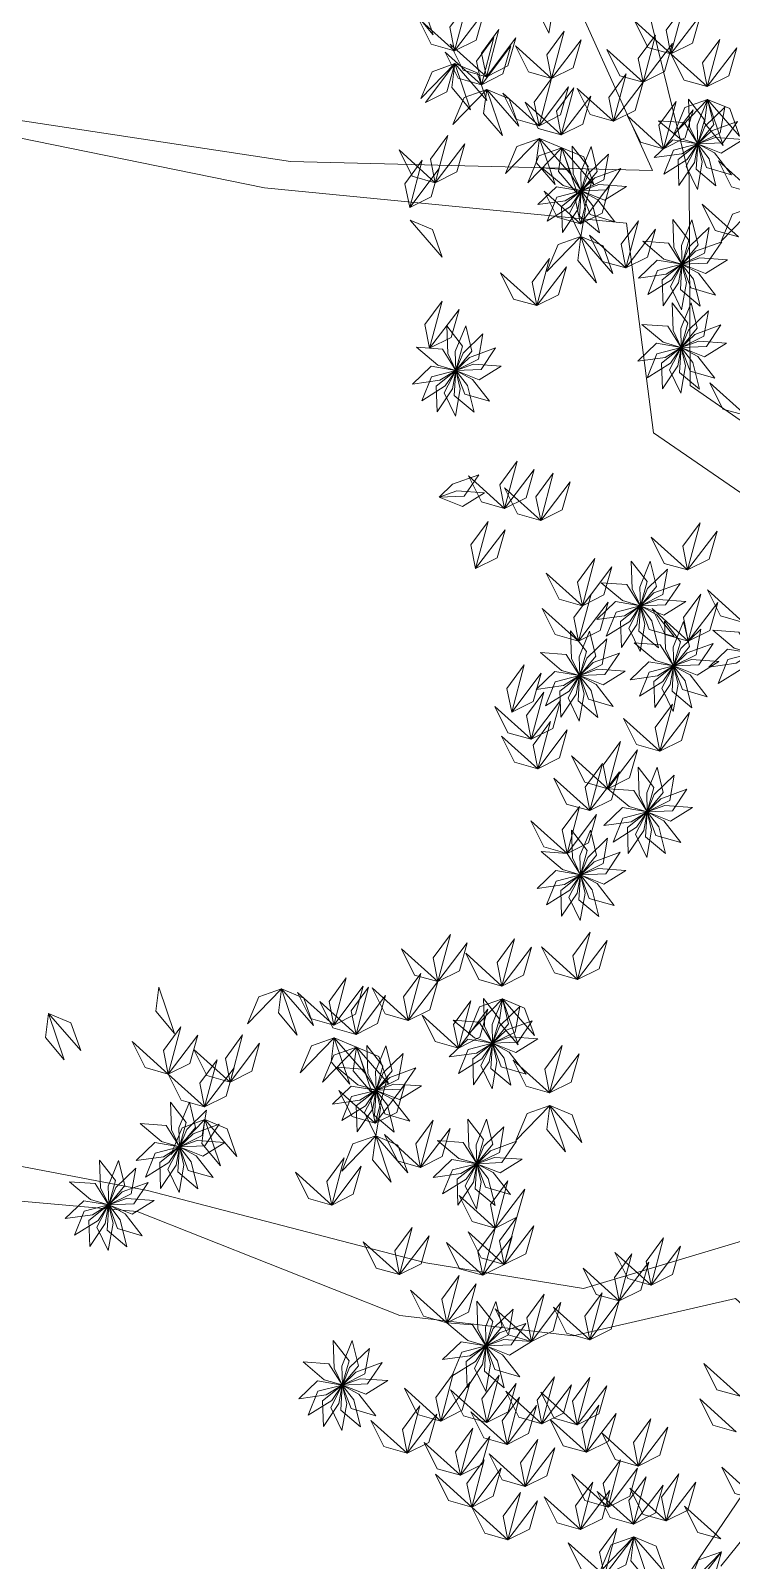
# Model space of a CAD drawing. Header units: inches. Extents: x 15 to 22798, y 21 to 21519.
# Drawn here: x 17568.1 to 17654.3, y 10963.6 to 11151.6 of the extents above; entities that cross this region are included whole.
import ezdxf

# ---------------------------------------------------------------- set-up
doc = ezdxf.new("R2010")
doc.units = ezdxf.units.IN
doc.header["$MEASUREMENT"] = 0
doc.layers.add('ARREDAMENTO', color=8, linetype='Continuous', lineweight=13)

msp = doc.modelspace()

# ---------------------------------------------------------------- linework, layer by layer
at = {"layer": 'ARREDAMENTO', "linetype": 'Continuous', "lineweight": 0}
for points in [[(17758.54, 11172.9), (17747.81, 11112.25), (17729.91, 11072.85), (17689.91, 11079.79), (17649.18, 11108), (17649.08, 11133.79), (17643.19, 11157.63)], [(17636.11, 11153.09), (17644.57, 11134.42), (17600.07, 11135.54), (17525.23, 11146.86), (17596.86, 11132.3), (17641.37, 11127.96), (17644.69, 11102.18), (17686.71, 11073.33), (17706.73, 11065.02), (17715.76, 11063.77), (17718.36, 11059.26), (17717.73, 11054.75), (17712.6, 11047.63), (17684.33, 11019.8), (17664.4, 11005.54), (17636.06, 10997.05), (17616.71, 11000.2), (17582.5, 11009.09), (17556.05, 11014.15)], [(17652.96, 10962.94), (17661.3, 10973.29), (17667.7, 10986.21), (17672.82, 10996.54), (17681.17, 11003.67), (17697.24, 11016.63), (17706.88, 11026.33), (17718.43, 11039.92), (17726.8, 11043.82), (17737.79, 11036.77), (17750.73, 11023.92), (17757.87, 11012.34), (17755.43, 10974.94), (17758.72, 10958.83)], [(17553.49, 11008.98), (17581.22, 11006.51), (17613.51, 10993.74), (17634.8, 10991.24), (17654.77, 10995.83), (17662.53, 10988.77), (17661.92, 10981.03), (17643.96, 10954.52)]]:
    msp.add_lwpolyline(points, dxfattribs=at)
at = {"layer": 'ARREDAMENTO', "lineweight": 0}
for points in [[(17615.68, 11156.79), (17615.29, 11153.85), (17617.6, 11151.11), (17615.68, 11156.79)], [(17631.81, 11151.29), (17632.4, 11154.65), (17631.85, 11156.89), (17630.42, 11154.15), (17631.81, 11151.29)], [(17620.22, 11149.13), (17619.63, 11152.04), (17621.76, 11154.93), (17620.22, 11149.13)], [(17646.83, 11148.75), (17646.24, 11151.66), (17648.37, 11154.55), (17646.83, 11148.75)], [(17620.22, 11149.13), (17617.36, 11149.94), (17615.77, 11153.15), (17620.22, 11149.13)], [(17620.22, 11149.13), (17622.87, 11150.45), (17623.85, 11153.91), (17620.22, 11149.13)], [(17646.83, 11148.75), (17643.97, 11149.56), (17642.38, 11152.77), (17646.83, 11148.75)], [(17646.83, 11148.75), (17649.48, 11150.07), (17650.46, 11153.53), (17646.83, 11148.75)], [(17623.53, 11144.97), (17622.94, 11147.87), (17625.07, 11150.76), (17623.53, 11144.97)], [(17624.14, 11145.95), (17623.55, 11148.86), (17625.68, 11151.75), (17624.14, 11145.95)], [(17624.14, 11145.95), (17626.79, 11147.28), (17627.77, 11150.73), (17624.14, 11145.95)], [(17632.15, 11145.73), (17631.56, 11148.64), (17633.69, 11151.53), (17632.15, 11145.73)], [(17643.39, 11145.27), (17642.8, 11148.18), (17644.93, 11151.07), (17643.39, 11145.27)], [(17623.53, 11144.97), (17620.67, 11145.77), (17619.07, 11148.98), (17623.53, 11144.97)], [(17624.14, 11145.95), (17621.28, 11146.76), (17619.68, 11149.97), (17624.14, 11145.95)], [(17623.53, 11144.97), (17626.18, 11146.29), (17627.16, 11149.74), (17623.53, 11144.97)], [(17632.15, 11145.73), (17629.3, 11146.54), (17627.7, 11149.75), (17632.15, 11145.73)], [(17632.15, 11145.73), (17634.8, 11147.05), (17635.78, 11150.5), (17632.15, 11145.73)], [(17643.39, 11145.27), (17640.54, 11146.08), (17638.94, 11149.29), (17643.39, 11145.27)], [(17643.39, 11145.27), (17646.04, 11146.59), (17647.02, 11150.05), (17643.39, 11145.27)], [(17651.28, 11144.73), (17650.69, 11147.64), (17652.82, 11150.53), (17651.28, 11144.73)], [(17651.28, 11144.73), (17653.93, 11146.05), (17654.91, 11149.51), (17651.28, 11144.73)], [(17620.27, 11147.56), (17617.48, 11146.57), (17616.1, 11143.26), (17620.27, 11147.56)], [(17616.64, 11142.79), (17619.29, 11144.11), (17620.27, 11147.56), (17616.64, 11142.79)], [(17620.27, 11147.56), (17619.88, 11144.63), (17622.2, 11141.88), (17620.27, 11147.56)], [(17620.27, 11147.56), (17623.01, 11146.42), (17624.21, 11143.04), (17620.27, 11147.56)], [(17651.28, 11144.73), (17648.43, 11145.54), (17646.83, 11148.75), (17651.28, 11144.73)], [(17630.61, 11139.93), (17630.02, 11142.84), (17632.15, 11145.73), (17630.61, 11139.93)], [(17639.76, 11140.5), (17639.17, 11143.4), (17641.3, 11146.29), (17639.76, 11140.5)], [(17639.76, 11140.5), (17642.41, 11141.82), (17643.39, 11145.27), (17639.76, 11140.5)], [(17624.19, 11144.39), (17621.4, 11143.39), (17620.02, 11140.08), (17624.19, 11144.39)], [(17624.19, 11144.39), (17623.8, 11141.45), (17626.11, 11138.71), (17624.19, 11144.39)], [(17624.19, 11144.39), (17626.93, 11143.25), (17628.13, 11139.87), (17624.19, 11144.39)], [(17630.61, 11139.93), (17627.75, 11140.74), (17626.16, 11143.95), (17630.61, 11139.93)], [(17630.61, 11139.93), (17633.26, 11141.26), (17634.24, 11144.71), (17630.61, 11139.93)], [(17633.34, 11138.79), (17632.76, 11141.7), (17634.89, 11144.59), (17633.34, 11138.79)], [(17633.34, 11138.79), (17636, 11140.11), (17636.97, 11143.57), (17633.34, 11138.79)], [(17639.76, 11140.5), (17636.91, 11141.3), (17635.31, 11144.52), (17639.76, 11140.5)], [(17651.33, 11143.17), (17648.54, 11142.17), (17647.16, 11138.86), (17651.33, 11143.17)], [(17649, 11143.19), (17649.12, 11139.78), (17650.12, 11137.7), (17650.95, 11140.67), (17649, 11143.19)], [(17651.33, 11143.17), (17650.06, 11140.01), (17650.13, 11137.7), (17652.09, 11140.08), (17651.33, 11143.17)], [(17651.33, 11143.17), (17650.94, 11140.23), (17653.26, 11137.49), (17651.33, 11143.17)], [(17651.33, 11143.17), (17654.07, 11142.03), (17655.27, 11138.65), (17651.33, 11143.17)], [(17633.34, 11138.79), (17630.49, 11139.6), (17628.89, 11142.81), (17633.34, 11138.79)], [(17645.92, 11137.11), (17645.34, 11140.01), (17647.47, 11142.9), (17645.92, 11137.11)], [(17645.92, 11137.11), (17648.58, 11138.43), (17649.56, 11141.88), (17645.92, 11137.11)], [(17653.45, 11142.2), (17651, 11139.83), (17650.13, 11137.7), (17652.89, 11139.07), (17653.45, 11142.2)], [(17645.92, 11137.11), (17643.07, 11137.91), (17641.47, 11141.13), (17645.92, 11137.11)], [(17645.29, 11140.54), (17647.9, 11138.35), (17650.12, 11137.7), (17648.46, 11140.31), (17645.29, 11140.54)], [(17655, 11140.46), (17651.8, 11139.29), (17650.13, 11137.69), (17653.21, 11137.82), (17655, 11140.46)], [(17617.86, 11132.93), (17617.27, 11135.84), (17619.4, 11138.73), (17617.86, 11132.93)], [(17617.86, 11132.93), (17620.51, 11134.25), (17621.49, 11137.7), (17617.86, 11132.93)], [(17630.66, 11138.37), (17627.87, 11137.37), (17626.49, 11134.06), (17630.66, 11138.37)], [(17630.66, 11138.37), (17630.27, 11135.43), (17632.59, 11132.69), (17630.66, 11138.37)], [(17630.66, 11138.37), (17633.4, 11137.23), (17634.6, 11133.85), (17630.66, 11138.37)], [(17644.78, 11136.01), (17648.15, 11136.48), (17650.11, 11137.7), (17647.07, 11138.21), (17644.78, 11136.01)], [(17645.93, 11133.98), (17648.82, 11135.78), (17650.11, 11137.69), (17647.13, 11136.92), (17645.93, 11133.98)], [(17647.8, 11132.59), (17649.71, 11135.42), (17650.11, 11137.69), (17647.7, 11135.77), (17647.8, 11132.59)], [(17650.08, 11132.09), (17650.67, 11135.45), (17650.12, 11137.69), (17648.69, 11134.95), (17650.08, 11132.09)], [(17652.36, 11132.56), (17651.54, 11135.86), (17650.12, 11137.68), (17649.93, 11134.61), (17652.36, 11132.56)], [(17655.7, 11138.23), (17652.3, 11138.47), (17650.13, 11137.69), (17653, 11136.55), (17655.7, 11138.23)], [(17654.26, 11133.91), (17652.16, 11136.6), (17650.13, 11137.69), (17651.2, 11134.79), (17654.26, 11133.91)], [(17617.86, 11132.93), (17615.01, 11133.74), (17613.41, 11136.95), (17617.86, 11132.93)], [(17614.72, 11129.88), (17614.13, 11132.79), (17616.26, 11135.68), (17614.72, 11129.88)], [(17633.4, 11137.23), (17630.6, 11136.23), (17629.22, 11132.92), (17633.4, 11137.23)], [(17633.4, 11137.23), (17633.01, 11134.29), (17635.32, 11131.55), (17633.4, 11137.23)], [(17633.4, 11137.23), (17636.13, 11136.09), (17637.34, 11132.71), (17633.4, 11137.23)], [(17634.68, 11137.41), (17634.8, 11134), (17635.8, 11131.93), (17636.63, 11134.9), (17634.68, 11137.41)], [(17637.01, 11137.39), (17635.73, 11134.23), (17635.8, 11131.92), (17637.77, 11134.3), (17637.01, 11137.39)], [(17639.13, 11136.42), (17636.68, 11134.06), (17635.81, 11131.92), (17638.57, 11133.29), (17639.13, 11136.42)], [(17657.12, 11131.61), (17654.27, 11132.42), (17652.67, 11135.63), (17657.12, 11131.61)], [(17614.72, 11129.88), (17617.37, 11131.2), (17618.35, 11134.66), (17614.72, 11129.88)], [(17630.97, 11134.76), (17633.58, 11132.57), (17635.79, 11131.92), (17634.14, 11134.53), (17630.97, 11134.76)], [(17640.67, 11134.68), (17637.47, 11133.51), (17635.81, 11131.92), (17638.89, 11132.05), (17640.67, 11134.68)], [(17630.45, 11130.23), (17633.83, 11130.7), (17635.79, 11131.92), (17632.75, 11132.43), (17630.45, 11130.23)], [(17635.7, 11127.88), (17632.85, 11128.69), (17631.25, 11131.9), (17635.7, 11127.88)], [(17631.6, 11128.2), (17634.49, 11130.01), (17635.79, 11131.91), (17632.8, 11131.15), (17631.6, 11128.2)], [(17633.48, 11126.81), (17635.38, 11129.64), (17635.79, 11131.91), (17633.37, 11130), (17633.48, 11126.81)], [(17635.75, 11126.31), (17636.34, 11129.67), (17635.79, 11131.91), (17634.36, 11129.18), (17635.75, 11126.31)], [(17635.7, 11127.88), (17635.11, 11130.78), (17637.24, 11133.67), (17635.7, 11127.88)], [(17638.04, 11126.78), (17637.21, 11130.08), (17635.8, 11131.91), (17635.6, 11128.83), (17638.04, 11126.78)], [(17635.7, 11127.88), (17638.35, 11129.2), (17639.33, 11132.65), (17635.7, 11127.88)], [(17639.93, 11128.13), (17637.83, 11130.82), (17635.8, 11131.91), (17636.88, 11129.02), (17639.93, 11128.13)], [(17641.38, 11132.46), (17637.98, 11132.69), (17635.81, 11131.91), (17638.67, 11130.78), (17641.38, 11132.46)], [(17655.12, 11126.26), (17652.27, 11127.07), (17650.67, 11130.28), (17655.12, 11126.26)], [(17657.17, 11130.04), (17654.38, 11129.05), (17653, 11125.74), (17657.17, 11130.04)], [(17614.77, 11128.32), (17617.5, 11127.18), (17618.71, 11123.79), (17614.77, 11128.32)], [(17641.28, 11122.45), (17640.69, 11125.36), (17642.82, 11128.25), (17641.28, 11122.45)], [(17647.06, 11128.39), (17647.18, 11124.99), (17648.19, 11122.91), (17649.02, 11125.88), (17647.06, 11128.39)], [(17649.39, 11128.37), (17648.12, 11125.21), (17648.19, 11122.91), (17650.16, 11125.29), (17649.39, 11128.37)], [(17635.75, 11126.31), (17632.96, 11125.32), (17631.58, 11122), (17635.75, 11126.31)], [(17635.75, 11126.31), (17635.36, 11123.37), (17637.68, 11120.63), (17635.75, 11126.31)], [(17635.75, 11126.31), (17638.49, 11125.17), (17639.69, 11121.79), (17635.75, 11126.31)], [(17641.28, 11122.45), (17638.43, 11123.26), (17636.83, 11126.47), (17641.28, 11122.45)], [(17641.28, 11122.45), (17643.93, 11123.77), (17644.91, 11127.22), (17641.28, 11122.45)], [(17651.52, 11127.41), (17649.06, 11125.04), (17648.19, 11122.91), (17650.96, 11124.28), (17651.52, 11127.41)], [(17643.35, 11125.74), (17645.96, 11123.55), (17648.18, 11122.91), (17646.53, 11125.51), (17643.35, 11125.74)], [(17653.06, 11125.66), (17649.86, 11124.5), (17648.19, 11122.9), (17651.28, 11123.03), (17653.06, 11125.66)], [(17630.35, 11117.82), (17629.76, 11120.72), (17631.89, 11123.61), (17630.35, 11117.82)], [(17630.35, 11117.82), (17633, 11119.14), (17633.98, 11122.59), (17630.35, 11117.82)], [(17642.84, 11121.21), (17646.22, 11121.69), (17648.18, 11122.9), (17645.13, 11123.42), (17642.84, 11121.21)], [(17643.99, 11119.19), (17646.88, 11120.99), (17648.18, 11122.9), (17645.19, 11122.13), (17643.99, 11119.19)], [(17645.86, 11117.8), (17647.77, 11120.63), (17648.18, 11122.9), (17645.76, 11120.98), (17645.86, 11117.8)], [(17648.14, 11117.3), (17648.73, 11120.65), (17648.18, 11122.89), (17646.75, 11120.16), (17648.14, 11117.3)], [(17650.42, 11117.76), (17649.6, 11121.07), (17648.18, 11122.89), (17647.99, 11119.81), (17650.42, 11117.76)], [(17653.76, 11123.44), (17650.36, 11123.68), (17648.19, 11122.9), (17651.06, 11121.76), (17653.76, 11123.44)], [(17652.32, 11119.12), (17650.22, 11121.8), (17648.19, 11122.89), (17649.26, 11120), (17652.32, 11119.12)], [(17630.35, 11117.82), (17627.49, 11118.62), (17625.89, 11121.84), (17630.35, 11117.82)], [(17617.14, 11112.59), (17616.56, 11115.49), (17618.69, 11118.38), (17617.14, 11112.59)], [(17617.14, 11112.59), (17619.8, 11113.91), (17620.78, 11117.36), (17617.14, 11112.59)], [(17646.97, 11118.17), (17647.09, 11114.77), (17648.09, 11112.69), (17648.92, 11115.66), (17646.97, 11118.17)], [(17649.3, 11118.16), (17648.02, 11115), (17648.09, 11112.69), (17650.06, 11115.07), (17649.3, 11118.16)], [(17651.42, 11117.19), (17648.97, 11114.82), (17648.1, 11112.69), (17650.86, 11114.06), (17651.42, 11117.19)], [(17619.27, 11115.35), (17619.39, 11111.95), (17620.39, 11109.87), (17621.22, 11112.84), (17619.27, 11115.35)], [(17621.6, 11115.33), (17620.32, 11112.17), (17620.39, 11109.87), (17622.36, 11112.24), (17621.6, 11115.33)], [(17643.26, 11115.52), (17645.87, 11113.33), (17648.08, 11112.69), (17646.43, 11115.29), (17643.26, 11115.52)], [(17652.96, 11115.45), (17649.76, 11114.28), (17648.1, 11112.68), (17651.18, 11112.81), (17652.96, 11115.45)], [(17623.72, 11114.37), (17621.27, 11112), (17620.4, 11109.86), (17623.16, 11111.24), (17623.72, 11114.37)], [(17642.74, 11110.99), (17646.12, 11111.47), (17648.08, 11112.68), (17645.04, 11113.2), (17642.74, 11110.99)], [(17653.67, 11113.22), (17650.27, 11113.46), (17648.1, 11112.68), (17650.96, 11111.54), (17653.67, 11113.22)], [(17615.56, 11112.7), (17618.17, 11110.51), (17620.38, 11109.87), (17618.73, 11112.47), (17615.56, 11112.7)], [(17625.27, 11112.62), (17622.06, 11111.46), (17620.4, 11109.86), (17623.48, 11109.99), (17625.27, 11112.62)], [(17643.89, 11108.97), (17646.78, 11110.77), (17648.08, 11112.68), (17645.09, 11111.91), (17643.89, 11108.97)], [(17645.77, 11107.58), (17647.67, 11110.41), (17648.08, 11112.68), (17645.66, 11110.76), (17645.77, 11107.58)], [(17648.04, 11107.08), (17648.63, 11110.43), (17648.08, 11112.68), (17646.65, 11109.94), (17648.04, 11107.08)], [(17650.33, 11107.54), (17649.5, 11110.85), (17648.09, 11112.67), (17647.89, 11109.6), (17650.33, 11107.54)], [(17652.22, 11108.9), (17650.12, 11111.58), (17648.09, 11112.67), (17649.17, 11109.78), (17652.22, 11108.9)], [(17615.04, 11108.17), (17618.42, 11108.65), (17620.38, 11109.86), (17617.34, 11110.38), (17615.04, 11108.17)], [(17616.19, 11106.14), (17619.08, 11107.95), (17620.38, 11109.86), (17617.39, 11109.09), (17616.19, 11106.14)], [(17618.07, 11104.76), (17619.97, 11107.58), (17620.38, 11109.85), (17617.96, 11107.94), (17618.07, 11104.76)], [(17620.34, 11104.26), (17620.93, 11107.61), (17620.38, 11109.85), (17618.96, 11107.12), (17620.34, 11104.26)], [(17622.63, 11104.72), (17621.8, 11108.03), (17620.39, 11109.85), (17620.19, 11106.77), (17622.63, 11104.72)], [(17624.52, 11106.08), (17622.42, 11108.76), (17620.39, 11109.85), (17621.47, 11106.96), (17624.52, 11106.08)], [(17625.97, 11110.4), (17622.57, 11110.64), (17620.4, 11109.86), (17623.26, 11108.72), (17625.97, 11110.4)], [(17656.05, 11104.31), (17653.2, 11105.12), (17651.6, 11108.33), (17656.05, 11104.31)], [(17626.38, 11092.9), (17625.8, 11095.81), (17627.92, 11098.7), (17626.38, 11092.9)], [(17623.19, 11097.04), (17619.99, 11095.87), (17618.32, 11094.28), (17621.41, 11094.41), (17623.19, 11097.04)], [(17626.38, 11092.9), (17623.53, 11093.71), (17621.93, 11096.92), (17626.38, 11092.9)], [(17626.38, 11092.9), (17629.04, 11094.22), (17630.01, 11097.67), (17626.38, 11092.9)], [(17630.81, 11091.42), (17630.22, 11094.33), (17632.35, 11097.22), (17630.81, 11091.42)], [(17630.81, 11091.42), (17633.46, 11092.74), (17634.44, 11096.19), (17630.81, 11091.42)], [(17623.89, 11094.82), (17620.49, 11095.06), (17618.32, 11094.27), (17621.19, 11093.14), (17623.89, 11094.82)], [(17630.81, 11091.42), (17627.96, 11092.23), (17626.36, 11095.44), (17630.81, 11091.42)], [(17622.81, 11085.52), (17622.23, 11088.42), (17624.36, 11091.31), (17622.81, 11085.52)], [(17648.86, 11085.34), (17648.28, 11088.25), (17650.41, 11091.14), (17648.86, 11085.34)], [(17622.81, 11085.52), (17625.47, 11086.84), (17626.44, 11090.29), (17622.81, 11085.52)], [(17648.86, 11085.34), (17646.01, 11086.15), (17644.41, 11089.36), (17648.86, 11085.34)], [(17648.86, 11085.34), (17651.52, 11086.66), (17652.49, 11090.11), (17648.86, 11085.34)], [(17635.94, 11080.95), (17635.35, 11083.85), (17637.48, 11086.74), (17635.94, 11080.95)], [(17635.94, 11080.95), (17633.09, 11081.75), (17631.49, 11084.97), (17635.94, 11080.95)], [(17635.94, 11080.95), (17638.59, 11082.27), (17639.57, 11085.72), (17635.94, 11080.95)], [(17641.95, 11086.42), (17642.06, 11083.02), (17643.07, 11080.94), (17643.9, 11083.91), (17641.95, 11086.42)], [(17644.28, 11086.41), (17643, 11083.24), (17643.07, 11080.94), (17645.04, 11083.32), (17644.28, 11086.41)], [(17646.4, 11085.44), (17643.95, 11083.07), (17643.07, 11080.94), (17645.84, 11082.31), (17646.4, 11085.44)], [(17638.24, 11083.77), (17640.85, 11081.58), (17643.06, 11080.94), (17641.41, 11083.54), (17638.24, 11083.77)], [(17647.94, 11083.7), (17644.74, 11082.53), (17643.08, 11080.93), (17646.16, 11081.06), (17647.94, 11083.7)], [(17635.46, 11076.6), (17634.87, 11079.5), (17637, 11082.39), (17635.46, 11076.6)], [(17635.46, 11076.6), (17638.11, 11077.92), (17639.09, 11081.37), (17635.46, 11076.6)], [(17637.72, 11079.24), (17641.1, 11079.72), (17643.06, 11080.93), (17640.02, 11081.45), (17637.72, 11079.24)], [(17648.65, 11081.47), (17645.24, 11081.71), (17643.07, 11080.93), (17645.94, 11079.79), (17648.65, 11081.47)], [(17648.96, 11076.59), (17648.38, 11079.5), (17650.5, 11082.39), (17648.96, 11076.59)], [(17648.96, 11076.59), (17651.61, 11077.91), (17652.59, 11081.36), (17648.96, 11076.59)], [(17655.76, 11078.89), (17652.91, 11079.7), (17651.31, 11082.91), (17655.76, 11078.89)], [(17635.46, 11076.6), (17632.61, 11077.4), (17631.01, 11080.61), (17635.46, 11076.6)], [(17638.87, 11077.22), (17641.76, 11079.02), (17643.06, 11080.93), (17640.07, 11080.16), (17638.87, 11077.22)], [(17640.74, 11075.83), (17642.65, 11078.66), (17643.06, 11080.93), (17640.64, 11079.01), (17640.74, 11075.83)], [(17643.02, 11075.33), (17643.61, 11078.68), (17643.06, 11080.92), (17641.63, 11078.19), (17643.02, 11075.33)], [(17645.3, 11075.79), (17644.48, 11079.1), (17643.07, 11080.92), (17642.87, 11077.84), (17645.3, 11075.79)], [(17647.2, 11077.15), (17645.1, 11079.83), (17643.07, 11080.92), (17644.14, 11078.03), (17647.2, 11077.15)], [(17648.96, 11076.59), (17646.11, 11077.4), (17644.51, 11080.61), (17648.96, 11076.59)], [(17634.48, 11077.85), (17634.6, 11074.45), (17635.61, 11072.37), (17636.44, 11075.34), (17634.48, 11077.85)], [(17636.81, 11077.83), (17635.54, 11074.67), (17635.61, 11072.37), (17637.58, 11074.74), (17636.81, 11077.83)], [(17646.03, 11079.04), (17646.15, 11075.64), (17647.15, 11073.56), (17647.98, 11076.53), (17646.03, 11079.04)], [(17648.36, 11079.02), (17647.08, 11075.86), (17647.16, 11073.56), (17649.12, 11075.93), (17648.36, 11079.02)], [(17650.48, 11078.06), (17648.03, 11075.69), (17647.16, 11073.55), (17649.92, 11074.93), (17650.48, 11078.06)], [(17651.99, 11077.94), (17654.6, 11075.75), (17656.82, 11075.11), (17655.16, 11077.71), (17651.99, 11077.94)], [(17638.93, 11076.87), (17636.48, 11074.5), (17635.61, 11072.36), (17638.37, 11073.74), (17638.93, 11076.87)], [(17642.32, 11076.39), (17644.93, 11074.2), (17647.14, 11073.56), (17645.49, 11076.16), (17642.32, 11076.39)], [(17652.03, 11076.31), (17648.82, 11075.15), (17647.16, 11073.55), (17650.24, 11073.68), (17652.03, 11076.31)], [(17651.48, 11073.41), (17654.85, 11073.89), (17656.81, 11075.1), (17653.77, 11075.62), (17651.48, 11073.41)], [(17627.25, 11067.88), (17626.66, 11070.78), (17628.79, 11073.67), (17627.25, 11067.88)], [(17630.77, 11075.2), (17633.38, 11073.01), (17635.6, 11072.37), (17633.95, 11074.97), (17630.77, 11075.2)], [(17640.48, 11075.12), (17637.28, 11073.96), (17635.61, 11072.36), (17638.69, 11072.49), (17640.48, 11075.12)], [(17641.81, 11071.86), (17645.18, 11072.34), (17647.14, 11073.55), (17644.1, 11074.07), (17641.81, 11071.86)], [(17652.73, 11074.09), (17649.33, 11074.33), (17647.16, 11073.55), (17650.03, 11072.41), (17652.73, 11074.09)], [(17652.63, 11071.38), (17655.52, 11073.19), (17656.81, 11075.1), (17653.83, 11074.33), (17652.63, 11071.38)], [(17627.25, 11067.88), (17629.9, 11069.2), (17630.88, 11072.65), (17627.25, 11067.88)], [(17630.26, 11070.67), (17633.63, 11071.15), (17635.59, 11072.36), (17632.55, 11072.88), (17630.26, 11070.67)], [(17631.41, 11068.64), (17634.3, 11070.45), (17635.59, 11072.36), (17632.61, 11071.59), (17631.41, 11068.64)], [(17633.28, 11067.26), (17635.19, 11070.08), (17635.6, 11072.35), (17633.18, 11070.44), (17633.28, 11067.26)], [(17635.56, 11066.76), (17636.15, 11070.11), (17635.6, 11072.35), (17634.17, 11069.62), (17635.56, 11066.76)], [(17637.84, 11067.22), (17637.02, 11070.53), (17635.6, 11072.35), (17635.41, 11069.27), (17637.84, 11067.22)], [(17641.18, 11072.9), (17637.78, 11073.14), (17635.61, 11072.36), (17638.48, 11071.22), (17641.18, 11072.9)], [(17639.74, 11068.58), (17637.64, 11071.26), (17635.61, 11072.35), (17636.68, 11069.46), (17639.74, 11068.58)], [(17642.95, 11069.83), (17645.84, 11071.64), (17647.14, 11073.55), (17644.15, 11072.78), (17642.95, 11069.83)], [(17644.83, 11068.45), (17646.73, 11071.28), (17647.14, 11073.55), (17644.73, 11071.63), (17644.83, 11068.45)], [(17647.1, 11067.95), (17647.7, 11071.3), (17647.15, 11073.54), (17645.72, 11070.81), (17647.1, 11067.95)], [(17649.39, 11068.41), (17648.56, 11071.72), (17647.15, 11073.54), (17646.96, 11070.46), (17649.39, 11068.41)], [(17651.28, 11069.77), (17649.19, 11072.45), (17647.15, 11073.54), (17648.23, 11070.65), (17651.28, 11069.77)], [(17629.63, 11064.54), (17629.05, 11067.45), (17631.18, 11070.34), (17629.63, 11064.54)], [(17629.63, 11064.54), (17626.78, 11065.35), (17625.18, 11068.56), (17629.63, 11064.54)], [(17629.63, 11064.54), (17632.29, 11065.86), (17633.26, 11069.32), (17629.63, 11064.54)], [(17645.47, 11063.07), (17644.88, 11065.98), (17647.01, 11068.87), (17645.47, 11063.07)], [(17630.45, 11060.92), (17629.87, 11063.82), (17632, 11066.71), (17630.45, 11060.92)], [(17645.47, 11063.07), (17642.61, 11063.88), (17641.01, 11067.09), (17645.47, 11063.07)], [(17645.47, 11063.07), (17648.12, 11064.39), (17649.1, 11067.85), (17645.47, 11063.07)], [(17630.45, 11060.92), (17627.6, 11061.72), (17626, 11064.94), (17630.45, 11060.92)], [(17630.45, 11060.92), (17633.11, 11062.24), (17634.08, 11065.69), (17630.45, 11060.92)], [(17639.07, 11058.47), (17638.49, 11061.37), (17640.62, 11064.26), (17639.07, 11058.47)], [(17639.07, 11058.47), (17636.22, 11059.27), (17634.62, 11062.49), (17639.07, 11058.47)], [(17639.07, 11058.47), (17641.73, 11059.79), (17642.7, 11063.24), (17639.07, 11058.47)], [(17636.86, 11055.77), (17636.27, 11058.67), (17638.4, 11061.56), (17636.86, 11055.77)], [(17636.86, 11055.77), (17639.51, 11057.09), (17640.49, 11060.54), (17636.86, 11055.77)], [(17642.78, 11061.12), (17642.9, 11057.71), (17643.91, 11055.63), (17644.74, 11058.61), (17642.78, 11061.12)], [(17645.11, 11061.1), (17643.84, 11057.94), (17643.91, 11055.63), (17645.88, 11058.01), (17645.11, 11061.1)], [(17636.86, 11055.77), (17634, 11056.57), (17632.41, 11059.78), (17636.86, 11055.77)], [(17647.24, 11060.13), (17644.78, 11057.77), (17643.91, 11055.63), (17646.68, 11057), (17647.24, 11060.13)], [(17639.07, 11058.47), (17641.69, 11056.28), (17643.9, 11055.63), (17642.25, 11058.24), (17639.07, 11058.47)], [(17648.78, 11058.39), (17645.58, 11057.22), (17643.91, 11055.63), (17647, 11055.76), (17648.78, 11058.39)], [(17634.05, 11050.51), (17633.47, 11053.41), (17635.59, 11056.3), (17634.05, 11050.51)], [(17634.05, 11050.51), (17636.71, 11051.83), (17637.68, 11055.28), (17634.05, 11050.51)], [(17638.56, 11053.94), (17641.94, 11054.41), (17643.9, 11055.63), (17640.85, 11056.14), (17638.56, 11053.94)], [(17639.71, 11051.91), (17642.6, 11053.72), (17643.9, 11055.62), (17640.91, 11054.86), (17639.71, 11051.91)], [(17641.58, 11050.52), (17643.49, 11053.35), (17643.9, 11055.62), (17641.48, 11053.7), (17641.58, 11050.52)], [(17643.86, 11050.02), (17644.45, 11053.38), (17643.9, 11055.62), (17642.47, 11052.88), (17643.86, 11050.02)], [(17646.14, 11050.49), (17645.32, 11053.79), (17643.9, 11055.62), (17643.71, 11052.54), (17646.14, 11050.49)], [(17649.48, 11056.17), (17646.08, 11056.4), (17643.91, 11055.62), (17646.78, 11054.49), (17649.48, 11056.17)], [(17648.04, 11051.84), (17645.94, 11054.53), (17643.91, 11055.62), (17644.98, 11052.73), (17648.04, 11051.84)], [(17634.05, 11050.51), (17631.2, 11051.31), (17629.6, 11054.53), (17634.05, 11050.51)], [(17634.59, 11053.39), (17634.71, 11049.98), (17635.71, 11047.9), (17636.54, 11050.87), (17634.59, 11053.39)], [(17636.92, 11053.37), (17635.64, 11050.21), (17635.71, 11047.9), (17637.68, 11050.28), (17636.92, 11053.37)], [(17639.04, 11052.4), (17636.59, 11050.03), (17635.72, 11047.9), (17638.48, 11049.27), (17639.04, 11052.4)], [(17630.88, 11050.74), (17633.49, 11048.55), (17635.7, 11047.9), (17634.05, 11050.51), (17630.88, 11050.74)], [(17640.59, 11050.66), (17637.38, 11049.49), (17635.72, 11047.89), (17638.8, 11048.02), (17640.59, 11050.66)], [(17630.36, 11046.21), (17633.74, 11046.68), (17635.7, 11047.9), (17632.66, 11048.41), (17630.36, 11046.21)], [(17631.51, 11044.18), (17634.4, 11045.98), (17635.7, 11047.89), (17632.71, 11047.12), (17631.51, 11044.18)], [(17633.39, 11042.79), (17635.29, 11045.62), (17635.7, 11047.89), (17633.28, 11045.97), (17633.39, 11042.79)], [(17635.66, 11042.29), (17636.26, 11045.65), (17635.71, 11047.89), (17634.28, 11045.15), (17635.66, 11042.29)], [(17637.95, 11042.76), (17637.12, 11046.06), (17635.71, 11047.89), (17635.51, 11044.81), (17637.95, 11042.76)], [(17639.84, 11044.11), (17637.75, 11046.8), (17635.71, 11047.89), (17636.79, 11044.99), (17639.84, 11044.11)], [(17641.29, 11048.43), (17637.89, 11048.67), (17635.72, 11047.89), (17638.59, 11046.75), (17641.29, 11048.43)], [(17618.16, 11034.76), (17617.58, 11037.67), (17619.71, 11040.56), (17618.16, 11034.76)], [(17626.05, 11034.22), (17625.47, 11037.13), (17627.6, 11040.02), (17626.05, 11034.22)], [(17635.35, 11035.02), (17634.76, 11037.93), (17636.89, 11040.82), (17635.35, 11035.02)], [(17635.35, 11035.02), (17638, 11036.34), (17638.98, 11039.8), (17635.35, 11035.02)], [(17618.16, 11034.76), (17615.31, 11035.57), (17613.71, 11038.78), (17618.16, 11034.76)], [(17618.16, 11034.76), (17620.82, 11036.08), (17621.79, 11039.54), (17618.16, 11034.76)], [(17626.05, 11034.22), (17623.2, 11035.03), (17621.6, 11038.24), (17626.05, 11034.22)], [(17626.05, 11034.22), (17628.71, 11035.55), (17629.68, 11039), (17626.05, 11034.22)], [(17635.35, 11035.02), (17632.5, 11035.83), (17630.9, 11039.04), (17635.35, 11035.02)], [(17605.38, 11029.42), (17604.8, 11032.33), (17606.92, 11035.22), (17605.38, 11029.42)], [(17605.38, 11029.42), (17608.03, 11030.75), (17609.01, 11034.2), (17605.38, 11029.42)], [(17614.53, 11029.99), (17613.95, 11032.89), (17616.08, 11035.78), (17614.53, 11029.99)], [(17614.53, 11029.99), (17617.19, 11031.31), (17618.16, 11034.76), (17614.53, 11029.99)], [(17583.88, 11034.07), (17583.49, 11031.13), (17585.81, 11028.39), (17583.88, 11034.07)], [(17598.96, 11033.88), (17596.17, 11032.88), (17594.79, 11029.57), (17598.96, 11033.88)], [(17598.96, 11033.88), (17598.57, 11030.94), (17600.89, 11028.2), (17598.96, 11033.88)], [(17598.96, 11033.88), (17601.7, 11032.74), (17602.9, 11029.36), (17598.96, 11033.88)], [(17605.38, 11029.42), (17602.53, 11030.23), (17600.93, 11033.44), (17605.38, 11029.42)], [(17608.12, 11028.28), (17605.26, 11029.09), (17603.66, 11032.3), (17608.12, 11028.28)], [(17608.12, 11028.28), (17607.53, 11031.19), (17609.66, 11034.08), (17608.12, 11028.28)], [(17608.12, 11028.28), (17610.77, 11029.6), (17611.75, 11033.06), (17608.12, 11028.28)], [(17614.53, 11029.99), (17611.68, 11030.79), (17610.08, 11034.01), (17614.53, 11029.99)], [(17620.7, 11026.6), (17620.11, 11029.5), (17622.24, 11032.39), (17620.7, 11026.6)], [(17626.11, 11032.66), (17623.31, 11031.66), (17621.93, 11028.35), (17626.11, 11032.66)], [(17623.77, 11032.68), (17623.89, 11029.27), (17624.9, 11027.19), (17625.73, 11030.16), (17623.77, 11032.68)], [(17626.11, 11032.66), (17624.83, 11029.5), (17624.9, 11027.19), (17626.87, 11029.57), (17626.11, 11032.66)], [(17626.11, 11032.66), (17625.72, 11029.72), (17628.03, 11026.98), (17626.11, 11032.66)], [(17626.11, 11032.66), (17628.84, 11031.52), (17630.05, 11028.14), (17626.11, 11032.66)], [(17570.33, 11030.83), (17569.94, 11027.89), (17572.25, 11025.14), (17570.33, 11030.83)], [(17570.33, 11030.83), (17573.06, 11029.68), (17574.27, 11026.3), (17570.33, 11030.83)], [(17620.7, 11026.6), (17617.85, 11027.4), (17616.25, 11030.62), (17620.7, 11026.6)], [(17620.7, 11026.6), (17623.35, 11027.92), (17624.33, 11031.37), (17620.7, 11026.6)], [(17628.23, 11031.69), (17625.78, 11029.32), (17624.9, 11027.19), (17627.67, 11028.56), (17628.23, 11031.69)], [(17585.04, 11023.39), (17584.45, 11026.3), (17586.58, 11029.19), (17585.04, 11023.39)], [(17620.06, 11030.03), (17622.68, 11027.84), (17624.89, 11027.19), (17623.24, 11029.8), (17620.06, 11030.03)], [(17629.77, 11029.95), (17626.57, 11028.78), (17624.9, 11027.18), (17627.99, 11027.31), (17629.77, 11029.95)], [(17585.04, 11023.39), (17582.18, 11024.2), (17580.59, 11027.41), (17585.04, 11023.39)], [(17585.04, 11023.39), (17587.69, 11024.71), (17588.67, 11028.17), (17585.04, 11023.39)], [(17592.63, 11022.42), (17592.05, 11025.33), (17594.17, 11028.22), (17592.63, 11022.42)], [(17592.63, 11022.42), (17595.29, 11023.74), (17596.26, 11027.19), (17592.63, 11022.42)], [(17605.43, 11027.86), (17602.64, 11026.86), (17601.26, 11023.55), (17605.43, 11027.86)], [(17608.17, 11026.72), (17605.38, 11025.72), (17604, 11022.41), (17608.17, 11026.72)], [(17605.43, 11027.86), (17605.04, 11024.92), (17607.36, 11022.18), (17605.43, 11027.86)], [(17605.43, 11027.86), (17608.17, 11026.72), (17609.37, 11023.34), (17605.43, 11027.86)], [(17608.17, 11026.72), (17607.78, 11023.78), (17610.1, 11021.04), (17608.17, 11026.72)], [(17608.17, 11026.72), (17610.91, 11025.58), (17612.11, 11022.2), (17608.17, 11026.72)], [(17609.45, 11026.9), (17609.57, 11023.49), (17610.57, 11021.42), (17611.4, 11024.39), (17609.45, 11026.9)], [(17611.78, 11026.88), (17610.5, 11023.72), (17610.58, 11021.41), (17612.54, 11023.79), (17611.78, 11026.88)], [(17619.55, 11025.5), (17622.93, 11025.97), (17624.89, 11027.19), (17621.85, 11027.7), (17619.55, 11025.5)], [(17620.7, 11023.47), (17623.59, 11025.27), (17624.89, 11027.18), (17621.9, 11026.42), (17620.7, 11023.47)], [(17622.57, 11022.08), (17624.48, 11024.91), (17624.89, 11027.18), (17622.47, 11025.26), (17622.57, 11022.08)], [(17624.85, 11021.58), (17625.44, 11024.94), (17624.89, 11027.18), (17623.46, 11024.44), (17624.85, 11021.58)], [(17627.13, 11022.05), (17626.31, 11025.35), (17624.89, 11027.18), (17624.7, 11024.1), (17627.13, 11022.05)], [(17630.47, 11027.72), (17627.07, 11027.96), (17624.9, 11027.18), (17627.77, 11026.05), (17630.47, 11027.72)], [(17629.03, 11023.4), (17626.93, 11026.09), (17624.9, 11027.18), (17625.97, 11024.28), (17629.03, 11023.4)], [(17631.89, 11021.1), (17631.31, 11024.01), (17633.44, 11026.9), (17631.89, 11021.1)], [(17592.63, 11022.42), (17589.78, 11023.23), (17588.18, 11026.44), (17592.63, 11022.42)], [(17589.49, 11019.37), (17588.9, 11022.28), (17591.03, 11025.17), (17589.49, 11019.37)], [(17613.9, 11025.91), (17611.45, 11023.55), (17610.58, 11021.41), (17613.34, 11022.78), (17613.9, 11025.91)], [(17631.89, 11021.1), (17629.04, 11021.91), (17627.44, 11025.12), (17631.89, 11021.1)], [(17631.89, 11021.1), (17634.55, 11022.42), (17635.53, 11025.88), (17631.89, 11021.1)], [(17589.49, 11019.37), (17586.64, 11020.18), (17585.04, 11023.39), (17589.49, 11019.37)], [(17589.49, 11019.37), (17592.14, 11020.69), (17593.12, 11024.15), (17589.49, 11019.37)], [(17605.74, 11024.25), (17608.35, 11022.06), (17610.57, 11021.41), (17608.91, 11024.02), (17605.74, 11024.25)], [(17610.47, 11017.37), (17609.89, 11020.28), (17612.02, 11023.17), (17610.47, 11017.37)], [(17615.45, 11024.17), (17612.25, 11023), (17610.58, 11021.41), (17613.66, 11021.54), (17615.45, 11024.17)], [(17605.23, 11019.72), (17608.6, 11020.19), (17610.56, 11021.41), (17607.52, 11021.92), (17605.23, 11019.72)], [(17610.47, 11017.37), (17607.62, 11018.18), (17606.02, 11021.39), (17610.47, 11017.37)], [(17606.38, 11017.69), (17609.27, 11019.5), (17610.56, 11021.4), (17607.57, 11020.64), (17606.38, 11017.69)], [(17608.25, 11016.31), (17610.16, 11019.13), (17610.56, 11021.4), (17608.15, 11019.49), (17608.25, 11016.31)], [(17610.53, 11015.8), (17611.12, 11019.16), (17610.57, 11021.4), (17609.14, 11018.67), (17610.53, 11015.8)], [(17612.81, 11016.27), (17611.98, 11019.58), (17610.57, 11021.4), (17610.38, 11018.32), (17612.81, 11016.27)], [(17610.47, 11017.37), (17613.13, 11018.69), (17614.1, 11022.14), (17610.47, 11017.37)], [(17614.71, 11017.62), (17612.61, 11020.31), (17610.57, 11021.4), (17611.65, 11018.51), (17614.71, 11017.62)], [(17616.15, 11021.95), (17612.75, 11022.18), (17610.58, 11021.4), (17613.45, 11020.27), (17616.15, 11021.95)], [(17585.3, 11019.96), (17585.42, 11016.55), (17586.42, 11014.47), (17587.25, 11017.44), (17585.3, 11019.96)], [(17587.63, 11019.94), (17586.35, 11016.78), (17586.42, 11014.47), (17588.39, 11016.85), (17587.63, 11019.94)], [(17631.95, 11019.54), (17629.15, 11018.54), (17627.77, 11015.23), (17631.95, 11019.54)], [(17631.95, 11019.54), (17631.56, 11016.6), (17633.87, 11013.86), (17631.95, 11019.54)], [(17631.95, 11019.54), (17634.68, 11018.39), (17635.89, 11015.01), (17631.95, 11019.54)], [(17581.59, 11017.31), (17584.2, 11015.11), (17586.41, 11014.47), (17584.76, 11017.08), (17581.59, 11017.31)], [(17589.54, 11017.81), (17586.75, 11016.81), (17585.37, 11013.5), (17589.54, 11017.81)], [(17589.75, 11018.97), (17587.3, 11016.6), (17586.43, 11014.47), (17589.19, 11015.84), (17589.75, 11018.97)], [(17591.3, 11017.23), (17588.09, 11016.06), (17586.43, 11014.46), (17589.51, 11014.59), (17591.3, 11017.23)], [(17589.54, 11017.81), (17589.15, 11014.87), (17591.47, 11012.13), (17589.54, 11017.81)], [(17589.54, 11017.81), (17592.28, 11016.67), (17593.48, 11013.29), (17589.54, 11017.81)], [(17616.05, 11011.94), (17615.47, 11014.85), (17617.59, 11017.74), (17616.05, 11011.94)], [(17621.84, 11017.88), (17621.96, 11014.48), (17622.96, 11012.4), (17623.79, 11015.37), (17621.84, 11017.88)], [(17624.17, 11017.86), (17622.89, 11014.7), (17622.96, 11012.4), (17624.93, 11014.78), (17624.17, 11017.86)], [(17610.53, 11015.8), (17607.73, 11014.81), (17606.35, 11011.49), (17610.53, 11015.8)], [(17610.53, 11015.8), (17610.14, 11012.86), (17612.45, 11010.12), (17610.53, 11015.8)], [(17610.53, 11015.8), (17613.26, 11014.66), (17614.47, 11011.28), (17610.53, 11015.8)], [(17616.05, 11011.94), (17613.2, 11012.75), (17611.6, 11015.96), (17616.05, 11011.94)], [(17616.05, 11011.94), (17618.71, 11013.26), (17619.68, 11016.71), (17616.05, 11011.94)], [(17626.29, 11016.9), (17623.84, 11014.53), (17622.97, 11012.4), (17625.73, 11013.77), (17626.29, 11016.9)], [(17581.07, 11012.77), (17584.45, 11013.25), (17586.41, 11014.46), (17583.37, 11014.98), (17581.07, 11012.77)], [(17582.22, 11010.75), (17585.11, 11012.55), (17586.41, 11014.46), (17583.42, 11013.69), (17582.22, 11010.75)], [(17584.1, 11009.36), (17586, 11012.19), (17586.41, 11014.46), (17583.99, 11012.54), (17584.1, 11009.36)], [(17586.37, 11008.86), (17586.96, 11012.22), (17586.41, 11014.46), (17584.99, 11011.72), (17586.37, 11008.86)], [(17588.66, 11009.32), (17587.83, 11012.63), (17586.42, 11014.45), (17586.22, 11011.38), (17588.66, 11009.32)], [(17590.55, 11010.68), (17588.45, 11013.37), (17586.42, 11014.46), (17587.5, 11011.56), (17590.55, 11010.68)], [(17592, 11015), (17588.6, 11015.24), (17586.43, 11014.46), (17589.29, 11013.32), (17592, 11015)], [(17618.13, 11015.23), (17620.74, 11013.04), (17622.95, 11012.4), (17621.3, 11015), (17618.13, 11015.23)], [(17627.83, 11015.16), (17624.63, 11013.99), (17622.97, 11012.39), (17626.05, 11012.52), (17627.83, 11015.16)], [(17576.59, 11012.82), (17576.71, 11009.41), (17577.71, 11007.33), (17578.54, 11010.31), (17576.59, 11012.82)], [(17578.92, 11012.8), (17577.64, 11009.64), (17577.71, 11007.33), (17579.68, 11009.71), (17578.92, 11012.8)], [(17581.04, 11011.83), (17578.59, 11009.47), (17577.72, 11007.33), (17580.48, 11008.7), (17581.04, 11011.83)], [(17605.12, 11007.31), (17604.53, 11010.21), (17606.66, 11013.1), (17605.12, 11007.31)], [(17605.12, 11007.31), (17607.77, 11008.63), (17608.75, 11012.08), (17605.12, 11007.31)], [(17617.61, 11010.7), (17620.99, 11011.18), (17622.95, 11012.39), (17619.91, 11012.91), (17617.61, 11010.7)], [(17618.76, 11008.68), (17621.65, 11010.48), (17622.95, 11012.39), (17619.96, 11011.62), (17618.76, 11008.68)], [(17620.64, 11007.29), (17622.54, 11010.12), (17622.95, 11012.39), (17620.53, 11010.47), (17620.64, 11007.29)], [(17622.91, 11006.79), (17623.5, 11010.14), (17622.95, 11012.38), (17621.52, 11009.65), (17622.91, 11006.79)], [(17625.2, 11007.25), (17624.37, 11010.56), (17622.96, 11012.38), (17622.76, 11009.3), (17625.2, 11007.25)], [(17627.09, 11008.61), (17624.99, 11011.29), (17622.96, 11012.38), (17624.04, 11009.49), (17627.09, 11008.61)], [(17628.54, 11012.93), (17625.14, 11013.17), (17622.97, 11012.39), (17625.83, 11011.25), (17628.54, 11012.93)], [(17572.88, 11010.17), (17575.49, 11007.98), (17577.7, 11007.33), (17576.05, 11009.94), (17572.88, 11010.17)], [(17582.58, 11010.09), (17579.38, 11008.92), (17577.72, 11007.33), (17580.8, 11007.46), (17582.58, 11010.09)], [(17605.12, 11007.31), (17602.27, 11008.11), (17600.67, 11011.33), (17605.12, 11007.31)], [(17625.23, 11004.47), (17624.65, 11007.38), (17626.77, 11010.27), (17625.23, 11004.47)], [(17572.36, 11005.64), (17575.74, 11006.11), (17577.7, 11007.33), (17574.66, 11007.84), (17572.36, 11005.64)], [(17583.29, 11007.87), (17579.89, 11008.1), (17577.72, 11007.32), (17580.58, 11006.19), (17583.29, 11007.87)], [(17625.23, 11004.47), (17622.38, 11005.28), (17620.78, 11008.49), (17625.23, 11004.47)], [(17625.23, 11004.47), (17627.88, 11005.8), (17628.86, 11009.25), (17625.23, 11004.47)], [(17573.51, 11003.61), (17576.4, 11005.42), (17577.7, 11007.32), (17574.71, 11006.56), (17573.51, 11003.61)], [(17575.39, 11002.22), (17577.29, 11005.05), (17577.7, 11007.32), (17575.28, 11005.4), (17575.39, 11002.22)], [(17577.66, 11001.72), (17578.25, 11005.08), (17577.7, 11007.32), (17576.27, 11004.58), (17577.66, 11001.72)], [(17579.94, 11002.19), (17579.12, 11005.49), (17577.71, 11007.32), (17577.51, 11004.24), (17579.94, 11002.19)], [(17581.84, 11003.54), (17579.74, 11006.23), (17577.71, 11007.32), (17578.79, 11004.43), (17581.84, 11003.54)], [(17613.47, 10998.77), (17612.88, 11001.67), (17615.01, 11004.56), (17613.47, 10998.77)], [(17623.69, 10998.68), (17623.1, 11001.58), (17625.23, 11004.47), (17623.69, 10998.68)], [(17626.34, 11000), (17625.76, 11002.91), (17627.88, 11005.8), (17626.34, 11000)], [(17626.34, 11000), (17629, 11001.32), (17629.97, 11004.77), (17626.34, 11000)], [(17613.47, 10998.77), (17610.61, 10999.57), (17609.01, 11002.79), (17613.47, 10998.77)], [(17613.47, 10998.77), (17616.12, 11000.09), (17617.1, 11003.54), (17613.47, 10998.77)], [(17623.69, 10998.68), (17620.84, 10999.48), (17619.24, 11002.7), (17623.69, 10998.68)], [(17626.34, 11000), (17623.49, 11000.81), (17621.89, 11004.02), (17626.34, 11000)], [(17623.69, 10998.68), (17626.34, 11000), (17627.32, 11003.45), (17623.69, 10998.68)], [(17644.38, 10997.46), (17643.79, 11000.37), (17645.92, 11003.26), (17644.38, 10997.46)], [(17644.38, 10997.46), (17647.03, 10998.78), (17648.01, 11002.24), (17644.38, 10997.46)], [(17640.47, 10995.52), (17639.88, 10998.42), (17642.01, 11001.31), (17640.47, 10995.52)], [(17644.38, 10997.46), (17641.52, 10998.27), (17639.93, 11001.48), (17644.38, 10997.46)], [(17640.47, 10995.52), (17643.12, 10996.84), (17644.1, 11000.29), (17640.47, 10995.52)], [(17619.26, 10992.84), (17618.68, 10995.75), (17620.81, 10998.64), (17619.26, 10992.84)], [(17640.47, 10995.52), (17637.62, 10996.32), (17636.02, 10999.54), (17640.47, 10995.52)], [(17619.26, 10992.84), (17616.41, 10993.65), (17614.81, 10996.86), (17619.26, 10992.84)], [(17619.26, 10992.84), (17621.92, 10994.16), (17622.89, 10997.62), (17619.26, 10992.84)], [(17636.84, 10990.74), (17636.25, 10993.65), (17638.38, 10996.54), (17636.84, 10990.74)], [(17622.97, 10995.49), (17623.09, 10992.09), (17624.1, 10990.01), (17624.93, 10992.98), (17622.97, 10995.49)], [(17625.3, 10995.47), (17624.03, 10992.31), (17624.1, 10990.01), (17626.07, 10992.38), (17625.3, 10995.47)], [(17629.67, 10990.54), (17629.09, 10993.45), (17631.22, 10996.34), (17629.67, 10990.54)], [(17629.67, 10990.54), (17632.33, 10991.86), (17633.3, 10995.32), (17629.67, 10990.54)], [(17636.84, 10990.74), (17633.99, 10991.55), (17632.39, 10994.76), (17636.84, 10990.74)], [(17636.84, 10990.74), (17639.49, 10992.06), (17640.47, 10995.52), (17636.84, 10990.74)], [(17619.26, 10992.84), (17621.87, 10990.65), (17624.09, 10990.01), (17622.44, 10992.61), (17619.26, 10992.84)], [(17627.43, 10994.51), (17624.97, 10992.14), (17624.1, 10990.01), (17626.87, 10991.38), (17627.43, 10994.51)], [(17628.97, 10992.76), (17625.77, 10991.6), (17624.1, 10990), (17627.18, 10990.13), (17628.97, 10992.76)], [(17629.67, 10990.54), (17626.82, 10991.35), (17625.22, 10994.56), (17629.67, 10990.54)], [(17605.31, 10990.68), (17605.43, 10987.28), (17606.43, 10985.2), (17607.26, 10988.17), (17605.31, 10990.68)], [(17607.64, 10990.66), (17606.36, 10987.5), (17606.44, 10985.2), (17608.4, 10987.57), (17607.64, 10990.66)], [(17609.76, 10989.7), (17607.31, 10987.33), (17606.44, 10985.19), (17609.2, 10986.57), (17609.76, 10989.7)], [(17618.75, 10988.31), (17622.12, 10988.79), (17624.09, 10990), (17621.04, 10990.52), (17618.75, 10988.31)], [(17619.9, 10986.28), (17622.79, 10988.09), (17624.09, 10990), (17621.1, 10989.23), (17619.9, 10986.28)], [(17621.77, 10984.9), (17623.68, 10987.73), (17624.09, 10990), (17621.67, 10988.08), (17621.77, 10984.9)], [(17624.05, 10984.4), (17624.64, 10987.75), (17624.09, 10989.99), (17622.66, 10987.26), (17624.05, 10984.4)], [(17626.33, 10984.86), (17625.51, 10988.17), (17624.09, 10989.99), (17623.9, 10986.91), (17626.33, 10984.86)], [(17629.67, 10990.54), (17626.27, 10990.78), (17624.1, 10990), (17626.97, 10988.86), (17629.67, 10990.54)], [(17628.23, 10986.22), (17626.13, 10988.9), (17624.1, 10989.99), (17625.17, 10987.1), (17628.23, 10986.22)], [(17601.6, 10988.03), (17604.21, 10985.84), (17606.43, 10985.2), (17604.77, 10987.8), (17601.6, 10988.03)], [(17611.31, 10987.95), (17608.1, 10986.79), (17606.44, 10985.19), (17609.52, 10985.32), (17611.31, 10987.95)], [(17655.32, 10983.82), (17652.47, 10984.62), (17650.87, 10987.83), (17655.32, 10983.82)], [(17601.09, 10983.5), (17604.46, 10983.98), (17606.42, 10985.19), (17603.38, 10985.71), (17601.09, 10983.5)], [(17612.01, 10985.73), (17608.61, 10985.97), (17606.44, 10985.19), (17609.31, 10984.05), (17612.01, 10985.73)], [(17618.52, 10980.77), (17617.93, 10983.68), (17620.06, 10986.57), (17618.52, 10980.77)], [(17618.52, 10980.77), (17621.17, 10982.09), (17622.15, 10985.55), (17618.52, 10980.77)], [(17624.18, 10980.59), (17623.59, 10983.5), (17625.72, 10986.39), (17624.18, 10980.59)], [(17624.18, 10980.59), (17626.83, 10981.91), (17627.81, 10985.37), (17624.18, 10980.59)], [(17630.97, 10980.42), (17630.39, 10983.33), (17632.52, 10986.22), (17630.97, 10980.42)], [(17635.3, 10980.31), (17634.71, 10983.22), (17636.84, 10986.11), (17635.3, 10980.31)], [(17602.23, 10981.47), (17605.13, 10983.28), (17606.42, 10985.19), (17603.43, 10984.42), (17602.23, 10981.47)], [(17604.11, 10980.09), (17606.01, 10982.91), (17606.42, 10985.18), (17604.01, 10983.27), (17604.11, 10980.09)], [(17606.38, 10979.59), (17606.98, 10982.94), (17606.43, 10985.18), (17605, 10982.45), (17606.38, 10979.59)], [(17608.67, 10980.05), (17607.84, 10983.36), (17606.43, 10985.18), (17606.24, 10982.1), (17608.67, 10980.05)], [(17610.56, 10981.41), (17608.47, 10984.09), (17606.43, 10985.18), (17607.51, 10982.29), (17610.56, 10981.41)], [(17618.52, 10980.77), (17615.67, 10981.58), (17614.07, 10984.79), (17618.52, 10980.77)], [(17624.18, 10980.59), (17621.32, 10981.4), (17619.72, 10984.61), (17624.18, 10980.59)], [(17626.68, 10977.9), (17626.09, 10980.81), (17628.22, 10983.7), (17626.68, 10977.9)], [(17630.97, 10980.42), (17628.12, 10981.23), (17626.52, 10984.44), (17630.97, 10980.42)], [(17635.3, 10980.31), (17632.45, 10981.12), (17630.85, 10984.33), (17635.3, 10980.31)], [(17630.97, 10980.42), (17633.63, 10981.74), (17634.6, 10985.2), (17630.97, 10980.42)], [(17635.3, 10980.31), (17637.95, 10981.64), (17638.93, 10985.09), (17635.3, 10980.31)], [(17654.84, 10979.46), (17651.99, 10980.27), (17650.39, 10983.48), (17654.84, 10979.46)], [(17614.4, 10976.82), (17613.81, 10979.73), (17615.94, 10982.62), (17614.4, 10976.82)], [(17614.4, 10976.82), (17617.05, 10978.14), (17618.03, 10981.6), (17614.4, 10976.82)], [(17626.68, 10977.9), (17623.82, 10978.71), (17622.22, 10981.92), (17626.68, 10977.9)], [(17626.68, 10977.9), (17629.33, 10979.22), (17630.31, 10982.68), (17626.68, 10977.9)], [(17636.44, 10976.93), (17635.85, 10979.84), (17637.98, 10982.73), (17636.44, 10976.93)], [(17636.44, 10976.93), (17639.09, 10978.25), (17640.07, 10981.71), (17636.44, 10976.93)], [(17614.4, 10976.82), (17611.55, 10977.63), (17609.95, 10980.84), (17614.4, 10976.82)], [(17620.94, 10974.1), (17620.35, 10977), (17622.48, 10979.89), (17620.94, 10974.1)], [(17620.94, 10974.1), (17620.35, 10977), (17622.48, 10979.89), (17620.94, 10974.1)], [(17636.44, 10976.93), (17633.59, 10977.74), (17631.99, 10980.95), (17636.44, 10976.93)], [(17642.8, 10975.24), (17642.22, 10978.15), (17644.34, 10981.04), (17642.8, 10975.24)], [(17642.8, 10975.24), (17645.45, 10976.56), (17646.43, 10980.01), (17642.8, 10975.24)], [(17620.94, 10974.1), (17618.08, 10974.9), (17616.48, 10978.12), (17620.94, 10974.1)], [(17620.94, 10974.1), (17618.08, 10974.9), (17616.48, 10978.12), (17620.94, 10974.1)], [(17620.94, 10974.1), (17623.59, 10975.42), (17624.57, 10978.87), (17620.94, 10974.1)], [(17620.94, 10974.1), (17623.59, 10975.42), (17624.57, 10978.87), (17620.94, 10974.1)], [(17628.91, 10972.72), (17628.32, 10975.63), (17630.45, 10978.52), (17628.91, 10972.72)], [(17642.8, 10975.24), (17639.95, 10976.05), (17638.35, 10979.26), (17642.8, 10975.24)], [(17622.33, 10970.2), (17621.75, 10973.11), (17623.87, 10976), (17622.33, 10970.2)], [(17628.91, 10972.72), (17626.06, 10973.53), (17624.46, 10976.74), (17628.91, 10972.72)], [(17628.91, 10972.72), (17631.56, 10974.04), (17632.54, 10977.49), (17628.91, 10972.72)], [(17639.09, 10970.2), (17638.51, 10973.1), (17640.64, 10975.99), (17639.09, 10970.2)], [(17622.33, 10970.2), (17619.48, 10971.01), (17617.88, 10974.22), (17622.33, 10970.2)], [(17622.33, 10970.2), (17624.99, 10971.52), (17625.96, 10974.98), (17622.33, 10970.2)], [(17639.09, 10970.2), (17636.24, 10971), (17634.64, 10974.22), (17639.09, 10970.2)], [(17639.09, 10970.2), (17641.75, 10971.52), (17642.72, 10974.97), (17639.09, 10970.2)], [(17646.24, 10968.5), (17645.66, 10971.4), (17647.79, 10974.29), (17646.24, 10968.5)], [(17657.51, 10971.08), (17654.66, 10971.88), (17653.06, 10975.1), (17657.51, 10971.08)], [(17635.69, 10967.44), (17635.11, 10970.35), (17637.24, 10973.24), (17635.69, 10967.44)], [(17635.69, 10967.44), (17638.35, 10968.76), (17639.33, 10972.22), (17635.69, 10967.44)], [(17642.21, 10968.11), (17639.36, 10968.91), (17637.76, 10972.13), (17642.21, 10968.11)], [(17642.21, 10968.11), (17641.63, 10971.01), (17643.76, 10973.9), (17642.21, 10968.11)], [(17646.24, 10968.5), (17643.39, 10969.3), (17641.79, 10972.52), (17646.24, 10968.5)], [(17642.21, 10968.11), (17644.87, 10969.43), (17645.85, 10972.88), (17642.21, 10968.11)], [(17646.24, 10968.5), (17648.9, 10969.82), (17649.88, 10973.27), (17646.24, 10968.5)], [(17626.78, 10966.18), (17623.93, 10966.99), (17622.33, 10970.2), (17626.78, 10966.18)], [(17626.78, 10966.18), (17626.2, 10969.09), (17628.33, 10971.98), (17626.78, 10966.18)], [(17626.78, 10966.18), (17629.44, 10967.5), (17630.41, 10970.96), (17626.78, 10966.18)], [(17635.69, 10967.44), (17632.84, 10968.25), (17631.24, 10971.46), (17635.69, 10967.44)], [(17652.97, 10966.28), (17650.11, 10967.08), (17648.51, 10970.3), (17652.97, 10966.28)], [(17638.64, 10961.77), (17638.05, 10964.67), (17640.18, 10967.56), (17638.64, 10961.77)], [(17642.27, 10966.54), (17639.47, 10965.55), (17638.09, 10962.23), (17642.27, 10966.54)], [(17638.64, 10961.77), (17641.29, 10963.09), (17642.27, 10966.54), (17638.64, 10961.77)], [(17638.64, 10961.77), (17641.29, 10963.09), (17642.27, 10966.54), (17638.64, 10961.77)], [(17642.27, 10966.54), (17641.88, 10963.6), (17644.19, 10960.86), (17642.27, 10966.54)], [(17642.27, 10966.54), (17645, 10965.4), (17646.21, 10962.02), (17642.27, 10966.54)], [(17638.64, 10961.77), (17635.78, 10962.57), (17634.18, 10965.79), (17638.64, 10961.77)], [(17653.02, 10964.71), (17650.23, 10963.71), (17648.84, 10960.4), (17653.02, 10964.71)], [(17649.39, 10959.94), (17652.04, 10961.26), (17653.02, 10964.71), (17649.39, 10959.94)]]:
    msp.add_lwpolyline(points, dxfattribs=at)

doc.saveas('drawing.dxf')
